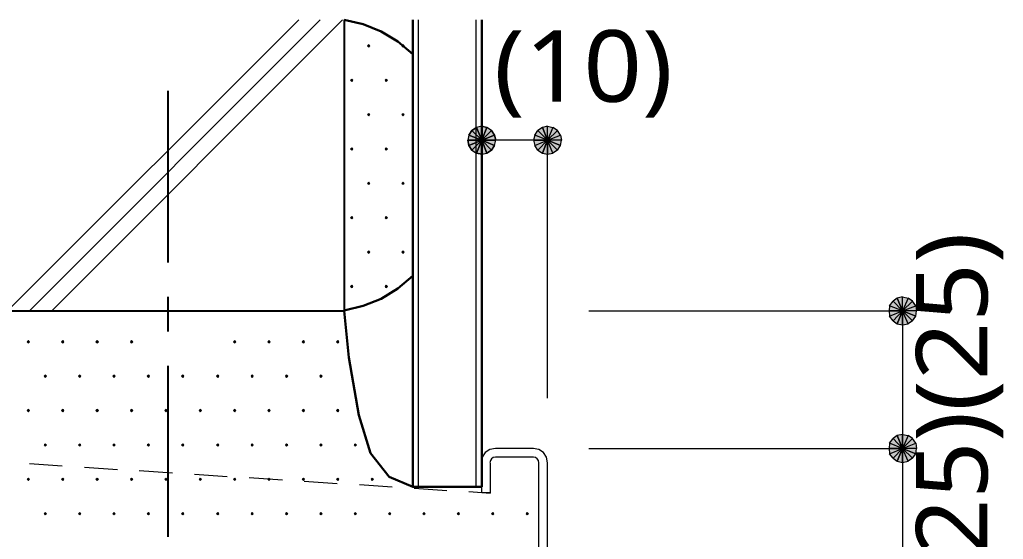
# Model space of a CAD drawing. Header units: millimetres. Extents: x 0 to 420, y 0 to 297.
# Drawn here: x 147.49 to 183.22, y 134.56 to 153.44 of the extents above; entities that cross this region are included whole.
import ezdxf
from ezdxf.enums import TextEntityAlignment as Align

# ---------------------------------------------------------------- set-up
doc = ezdxf.new("R2010")
doc.units = ezdxf.units.MM
doc.styles.add('kst32b', font='NotoSansJP-Variable.ttf')

msp = doc.modelspace()

# ---------------------------------------------------------------- hatches: boundary and pattern name
for points in [[(160.168, 152.527), (160.147, 152.506), (160.126, 152.485), (160.147, 152.463), (160.168, 152.442), (160.189, 152.463), (160.211, 152.485), (160.189, 152.506), (160.168, 152.527)], [(161.417, 152.527), (161.396, 152.506), (161.375, 152.485), (161.396, 152.463), (161.417, 152.442), (161.438, 152.463), (161.459, 152.485), (161.438, 152.506), (161.417, 152.527)], [(159.554, 151.278), (159.533, 151.257), (159.512, 151.236), (159.533, 151.215), (159.554, 151.193), (159.576, 151.215), (159.597, 151.236), (159.576, 151.257), (159.554, 151.278)], [(160.803, 151.278), (160.782, 151.257), (160.761, 151.236), (160.782, 151.215), (160.803, 151.193), (160.824, 151.215), (160.846, 151.236), (160.824, 151.257), (160.803, 151.278)], [(160.168, 150.029), (160.147, 150.008), (160.126, 149.987), (160.147, 149.966), (160.168, 149.945), (160.189, 149.966), (160.211, 149.987), (160.189, 150.008), (160.168, 150.029)], [(161.417, 150.029), (161.396, 150.008), (161.375, 149.987), (161.396, 149.966), (161.417, 149.945), (161.438, 149.966), (161.459, 149.987), (161.438, 150.008), (161.417, 150.029)], [(164.465, 149.521), (164.275, 149.564), (164.275, 149.056), (164.465, 149.521)], [(164.084, 148.59), (164.275, 148.548), (164.275, 149.056), (164.084, 148.59)], [(166.476, 148.59), (166.666, 148.548), (166.666, 149.056), (166.476, 148.59)], [(159.554, 148.78), (159.533, 148.759), (159.512, 148.738), (159.533, 148.717), (159.554, 148.696), (159.576, 148.717), (159.597, 148.738), (159.576, 148.759), (159.554, 148.78)], [(160.803, 148.78), (160.782, 148.759), (160.761, 148.738), (160.782, 148.717), (160.803, 148.696), (160.824, 148.717), (160.846, 148.738), (160.824, 148.759), (160.803, 148.78)], [(160.168, 147.532), (160.147, 147.51), (160.126, 147.489), (160.147, 147.468), (160.168, 147.447), (160.189, 147.468), (160.211, 147.489), (160.189, 147.51), (160.168, 147.532)], [(161.417, 147.532), (161.396, 147.51), (161.375, 147.489), (161.396, 147.468), (161.417, 147.447), (161.438, 147.468), (161.459, 147.489), (161.438, 147.51), (161.417, 147.532)], [(159.554, 146.283), (159.533, 146.262), (159.512, 146.24), (159.533, 146.219), (159.554, 146.198), (159.576, 146.219), (159.597, 146.24), (159.576, 146.262), (159.554, 146.283)], [(160.803, 146.283), (160.782, 146.262), (160.761, 146.24), (160.782, 146.219), (160.803, 146.198), (160.824, 146.219), (160.846, 146.24), (160.824, 146.262), (160.803, 146.283)], [(160.168, 145.034), (160.147, 145.013), (160.126, 144.992), (160.147, 144.971), (160.168, 144.949), (160.189, 144.971), (160.211, 144.992), (160.189, 145.013), (160.168, 145.034)], [(161.417, 145.034), (161.396, 145.013), (161.375, 144.992), (161.396, 144.971), (161.417, 144.949), (161.438, 144.971), (161.459, 144.992), (161.438, 145.013), (161.417, 145.034)], [(159.554, 143.785), (159.533, 143.764), (159.512, 143.743), (159.533, 143.722), (159.554, 143.7), (159.576, 143.722), (159.597, 143.743), (159.576, 143.764), (159.554, 143.785)], [(160.803, 143.785), (160.782, 143.764), (160.761, 143.743), (160.782, 143.722), (160.803, 143.7), (160.824, 143.722), (160.846, 143.743), (160.824, 143.764), (160.803, 143.785)], [(179.366, 142.388), (179.557, 142.346), (179.557, 142.854), (179.366, 142.388)], [(147.807, 141.774), (147.786, 141.753), (147.765, 141.732), (147.786, 141.711), (147.807, 141.69), (147.828, 141.711), (147.849, 141.732), (147.828, 141.753), (147.807, 141.774)], [(149.056, 141.774), (149.035, 141.753), (149.013, 141.732), (149.035, 141.711), (149.056, 141.69), (149.077, 141.711), (149.098, 141.732), (149.077, 141.753), (149.056, 141.774)], [(150.304, 141.774), (150.283, 141.753), (150.262, 141.732), (150.283, 141.711), (150.304, 141.69), (150.326, 141.711), (150.347, 141.732), (150.326, 141.753), (150.304, 141.774)], [(151.553, 141.774), (151.532, 141.753), (151.511, 141.732), (151.532, 141.711), (151.553, 141.69), (151.575, 141.711), (151.596, 141.732), (151.575, 141.753), (151.553, 141.774)], [(155.3, 141.774), (155.279, 141.753), (155.258, 141.732), (155.279, 141.711), (155.3, 141.69), (155.321, 141.711), (155.342, 141.732), (155.321, 141.753), (155.3, 141.774)], [(156.549, 141.774), (156.528, 141.753), (156.506, 141.732), (156.528, 141.711), (156.549, 141.69), (156.57, 141.711), (156.591, 141.732), (156.57, 141.753), (156.549, 141.774)], [(157.797, 141.774), (157.776, 141.753), (157.755, 141.732), (157.776, 141.711), (157.797, 141.69), (157.819, 141.711), (157.84, 141.732), (157.819, 141.753), (157.797, 141.774)], [(159.046, 141.774), (159.025, 141.753), (159.004, 141.732), (159.025, 141.711), (159.046, 141.69), (159.068, 141.711), (159.089, 141.732), (159.068, 141.753), (159.046, 141.774)], [(148.421, 140.525), (148.4, 140.504), (148.378, 140.483), (148.4, 140.462), (148.421, 140.441), (148.442, 140.462), (148.463, 140.483), (148.442, 140.504), (148.421, 140.525)], [(149.67, 140.525), (149.648, 140.504), (149.627, 140.483), (149.648, 140.462), (149.67, 140.441), (149.691, 140.462), (149.712, 140.483), (149.691, 140.504), (149.67, 140.525)], [(150.918, 140.525), (150.897, 140.504), (150.876, 140.483), (150.897, 140.462), (150.918, 140.441), (150.94, 140.462), (150.961, 140.483), (150.94, 140.504), (150.918, 140.525)], [(152.167, 140.525), (152.146, 140.504), (152.125, 140.483), (152.146, 140.462), (152.167, 140.441), (152.188, 140.462), (152.21, 140.483), (152.188, 140.504), (152.167, 140.525)], [(153.416, 140.525), (153.395, 140.504), (153.374, 140.483), (153.395, 140.462), (153.416, 140.441), (153.437, 140.462), (153.458, 140.483), (153.437, 140.504), (153.416, 140.525)], [(154.686, 140.525), (154.665, 140.504), (154.644, 140.483), (154.665, 140.462), (154.686, 140.441), (154.707, 140.462), (154.728, 140.483), (154.707, 140.504), (154.686, 140.525)], [(155.935, 140.525), (155.914, 140.504), (155.893, 140.483), (155.914, 140.462), (155.935, 140.441), (155.956, 140.462), (155.977, 140.483), (155.956, 140.504), (155.935, 140.525)], [(157.184, 140.525), (157.162, 140.504), (157.141, 140.483), (157.162, 140.462), (157.184, 140.441), (157.205, 140.462), (157.226, 140.483), (157.205, 140.504), (157.184, 140.525)], [(158.433, 140.525), (158.411, 140.504), (158.39, 140.483), (158.411, 140.462), (158.433, 140.441), (158.454, 140.462), (158.475, 140.483), (158.454, 140.504), (158.433, 140.525)], [(147.807, 139.277), (147.786, 139.255), (147.765, 139.234), (147.786, 139.213), (147.807, 139.192), (147.828, 139.213), (147.849, 139.234), (147.828, 139.255), (147.807, 139.277)], [(149.056, 139.277), (149.035, 139.255), (149.013, 139.234), (149.035, 139.213), (149.056, 139.192), (149.077, 139.213), (149.098, 139.234), (149.077, 139.255), (149.056, 139.277)], [(150.304, 139.277), (150.283, 139.255), (150.262, 139.234), (150.283, 139.213), (150.304, 139.192), (150.326, 139.213), (150.347, 139.234), (150.326, 139.255), (150.304, 139.277)], [(151.553, 139.277), (151.532, 139.255), (151.511, 139.234), (151.532, 139.213), (151.553, 139.192), (151.575, 139.213), (151.596, 139.234), (151.575, 139.255), (151.553, 139.277)], [(152.802, 139.277), (152.781, 139.255), (152.76, 139.234), (152.781, 139.213), (152.802, 139.192), (152.823, 139.213), (152.845, 139.234), (152.823, 139.255), (152.802, 139.277)], [(154.051, 139.277), (154.03, 139.255), (154.009, 139.234), (154.03, 139.213), (154.051, 139.192), (154.072, 139.213), (154.093, 139.234), (154.072, 139.255), (154.051, 139.277)], [(155.3, 139.277), (155.279, 139.255), (155.258, 139.234), (155.279, 139.213), (155.3, 139.192), (155.321, 139.213), (155.342, 139.234), (155.321, 139.255), (155.3, 139.277)], [(156.549, 139.277), (156.528, 139.255), (156.506, 139.234), (156.528, 139.213), (156.549, 139.192), (156.57, 139.213), (156.591, 139.234), (156.57, 139.255), (156.549, 139.277)], [(157.797, 139.277), (157.776, 139.255), (157.755, 139.234), (157.776, 139.213), (157.797, 139.192), (157.819, 139.213), (157.84, 139.234), (157.819, 139.255), (157.797, 139.277)], [(159.046, 139.277), (159.025, 139.255), (159.004, 139.234), (159.025, 139.213), (159.046, 139.192), (159.068, 139.213), (159.089, 139.234), (159.068, 139.255), (159.046, 139.277)], [(148.421, 138.028), (148.4, 138.007), (148.378, 137.985), (148.4, 137.964), (148.421, 137.943), (148.442, 137.964), (148.463, 137.985), (148.442, 138.007), (148.421, 138.028)], [(149.67, 138.028), (149.648, 138.007), (149.627, 137.985), (149.648, 137.964), (149.67, 137.943), (149.691, 137.964), (149.712, 137.985), (149.691, 138.007), (149.67, 138.028)], [(150.918, 138.028), (150.897, 138.007), (150.876, 137.985), (150.897, 137.964), (150.918, 137.943), (150.94, 137.964), (150.961, 137.985), (150.94, 138.007), (150.918, 138.028)], [(152.167, 138.028), (152.146, 138.007), (152.125, 137.985), (152.146, 137.964), (152.167, 137.943), (152.188, 137.964), (152.21, 137.985), (152.188, 138.007), (152.167, 138.028)], [(153.416, 138.028), (153.395, 138.007), (153.374, 137.985), (153.395, 137.964), (153.416, 137.943), (153.437, 137.964), (153.458, 137.985), (153.437, 138.007), (153.416, 138.028)], [(154.686, 138.028), (154.665, 138.007), (154.644, 137.985), (154.665, 137.964), (154.686, 137.943), (154.707, 137.964), (154.728, 137.985), (154.707, 138.007), (154.686, 138.028)], [(155.935, 138.028), (155.914, 138.007), (155.893, 137.985), (155.914, 137.964), (155.935, 137.943), (155.956, 137.964), (155.977, 137.985), (155.956, 138.007), (155.935, 138.028)], [(157.184, 138.028), (157.162, 138.007), (157.141, 137.985), (157.162, 137.964), (157.184, 137.943), (157.205, 137.964), (157.226, 137.985), (157.205, 138.007), (157.184, 138.028)], [(158.433, 138.028), (158.411, 138.007), (158.39, 137.985), (158.411, 137.964), (158.433, 137.943), (158.454, 137.964), (158.475, 137.985), (158.454, 138.007), (158.433, 138.028)], [(159.681, 138.028), (159.66, 138.007), (159.639, 137.985), (159.66, 137.964), (159.681, 137.943), (159.703, 137.964), (159.724, 137.985), (159.703, 138.007), (159.681, 138.028)], [(179.366, 137.393), (179.557, 137.35), (179.557, 137.858), (179.366, 137.393)], [(147.807, 136.779), (147.786, 136.758), (147.765, 136.737), (147.786, 136.715), (147.807, 136.694), (147.828, 136.715), (147.849, 136.737), (147.828, 136.758), (147.807, 136.779)], [(149.056, 136.779), (149.035, 136.758), (149.013, 136.737), (149.035, 136.715), (149.056, 136.694), (149.077, 136.715), (149.098, 136.737), (149.077, 136.758), (149.056, 136.779)], [(150.304, 136.779), (150.283, 136.758), (150.262, 136.737), (150.283, 136.715), (150.304, 136.694), (150.326, 136.715), (150.347, 136.737), (150.326, 136.758), (150.304, 136.779)], [(151.553, 136.779), (151.532, 136.758), (151.511, 136.737), (151.532, 136.715), (151.553, 136.694), (151.575, 136.715), (151.596, 136.737), (151.575, 136.758), (151.553, 136.779)], [(152.802, 136.779), (152.781, 136.758), (152.76, 136.737), (152.781, 136.715), (152.802, 136.694), (152.823, 136.715), (152.845, 136.737), (152.823, 136.758), (152.802, 136.779)], [(154.051, 136.779), (154.03, 136.758), (154.009, 136.737), (154.03, 136.715), (154.051, 136.694), (154.072, 136.715), (154.093, 136.737), (154.072, 136.758), (154.051, 136.779)], [(155.3, 136.779), (155.279, 136.758), (155.258, 136.737), (155.279, 136.715), (155.3, 136.694), (155.321, 136.715), (155.342, 136.737), (155.321, 136.758), (155.3, 136.779)], [(156.549, 136.779), (156.528, 136.758), (156.506, 136.737), (156.528, 136.715), (156.549, 136.694), (156.57, 136.715), (156.591, 136.737), (156.57, 136.758), (156.549, 136.779)], [(157.797, 136.779), (157.776, 136.758), (157.755, 136.737), (157.776, 136.715), (157.797, 136.694), (157.819, 136.715), (157.84, 136.737), (157.819, 136.758), (157.797, 136.779)], [(159.046, 136.779), (159.025, 136.758), (159.004, 136.737), (159.025, 136.715), (159.046, 136.694), (159.068, 136.715), (159.089, 136.737), (159.068, 136.758), (159.046, 136.779)], [(160.295, 136.779), (160.274, 136.758), (160.253, 136.737), (160.274, 136.715), (160.295, 136.694), (160.316, 136.715), (160.337, 136.737), (160.316, 136.758), (160.295, 136.779)], [(148.421, 135.53), (148.4, 135.509), (148.378, 135.488), (148.4, 135.467), (148.421, 135.446), (148.442, 135.467), (148.463, 135.488), (148.442, 135.509), (148.421, 135.53)], [(149.67, 135.53), (149.648, 135.509), (149.627, 135.488), (149.648, 135.467), (149.67, 135.446), (149.691, 135.467), (149.712, 135.488), (149.691, 135.509), (149.67, 135.53)], [(150.918, 135.53), (150.897, 135.509), (150.876, 135.488), (150.897, 135.467), (150.918, 135.446), (150.94, 135.467), (150.961, 135.488), (150.94, 135.509), (150.918, 135.53)], [(152.167, 135.53), (152.146, 135.509), (152.125, 135.488), (152.146, 135.467), (152.167, 135.446), (152.188, 135.467), (152.21, 135.488), (152.188, 135.509), (152.167, 135.53)], [(153.416, 135.53), (153.395, 135.509), (153.374, 135.488), (153.395, 135.467), (153.416, 135.446), (153.437, 135.467), (153.458, 135.488), (153.437, 135.509), (153.416, 135.53)], [(154.686, 135.53), (154.665, 135.509), (154.644, 135.488), (154.665, 135.467), (154.686, 135.446), (154.707, 135.467), (154.728, 135.488), (154.707, 135.509), (154.686, 135.53)], [(155.935, 135.53), (155.914, 135.509), (155.893, 135.488), (155.914, 135.467), (155.935, 135.446), (155.956, 135.467), (155.977, 135.488), (155.956, 135.509), (155.935, 135.53)], [(157.184, 135.53), (157.162, 135.509), (157.141, 135.488), (157.162, 135.467), (157.184, 135.446), (157.205, 135.467), (157.226, 135.488), (157.205, 135.509), (157.184, 135.53)], [(158.433, 135.53), (158.411, 135.509), (158.39, 135.488), (158.411, 135.467), (158.433, 135.446), (158.454, 135.467), (158.475, 135.488), (158.454, 135.509), (158.433, 135.53)], [(159.681, 135.53), (159.66, 135.509), (159.639, 135.488), (159.66, 135.467), (159.681, 135.446), (159.703, 135.467), (159.724, 135.488), (159.703, 135.509), (159.681, 135.53)], [(160.93, 135.53), (160.909, 135.509), (160.888, 135.488), (160.909, 135.467), (160.93, 135.446), (160.951, 135.467), (160.972, 135.488), (160.951, 135.509), (160.93, 135.53)], [(162.179, 135.53), (162.158, 135.509), (162.137, 135.488), (162.158, 135.467), (162.179, 135.446), (162.2, 135.467), (162.221, 135.488), (162.2, 135.509), (162.179, 135.53)], [(163.428, 135.53), (163.407, 135.509), (163.386, 135.488), (163.407, 135.467), (163.428, 135.446), (163.449, 135.467), (163.47, 135.488), (163.449, 135.509), (163.428, 135.53)], [(164.677, 135.53), (164.655, 135.509), (164.634, 135.488), (164.655, 135.467), (164.677, 135.446), (164.698, 135.467), (164.719, 135.488), (164.698, 135.509), (164.677, 135.53)], [(165.926, 135.53), (165.904, 135.509), (165.883, 135.488), (165.904, 135.467), (165.926, 135.446), (165.947, 135.467), (165.968, 135.488), (165.947, 135.509), (165.926, 135.53)]]:
    msp.add_hatch(color=7).paths.add_polyline_path(points)
h = msp.add_hatch(color=7)
h.paths.add_polyline_path([(164.084, 149.521), (163.915, 149.415), (164.275, 149.056), (164.084, 149.521)])
h.paths.add_polyline_path([(163.915, 149.415), (164.275, 149.056), (163.809, 149.246), (163.915, 149.415)])
h.paths.add_polyline_path([(164.275, 149.056), (163.809, 149.246), (163.767, 149.056), (164.275, 149.056)])
h = msp.add_hatch(color=7)
h.paths.add_polyline_path([(164.275, 149.564), (164.084, 149.521), (164.275, 149.056), (164.275, 149.564)])
h.paths.add_polyline_path([(164.084, 149.521), (164.275, 149.056), (163.915, 149.415), (164.084, 149.521)])
h.paths.add_polyline_path([(164.275, 149.056), (163.915, 149.415), (163.809, 149.246), (164.275, 149.056)])
h = msp.add_hatch(color=7)
h.paths.add_polyline_path([(164.634, 149.415), (164.465, 149.521), (164.275, 149.056), (164.634, 149.415)])
h.paths.add_polyline_path([(164.465, 149.521), (164.275, 149.056), (164.275, 149.564), (164.465, 149.521)])
h.paths.add_polyline_path([(164.275, 149.056), (164.275, 149.564), (164.084, 149.521), (164.275, 149.056)])
h = msp.add_hatch(color=7)
h.paths.add_polyline_path([(164.783, 149.056), (164.74, 149.246), (164.275, 149.056), (164.783, 149.056)])
h.paths.add_polyline_path([(164.74, 149.246), (164.275, 149.056), (164.634, 149.415), (164.74, 149.246)])
h.paths.add_polyline_path([(164.275, 149.056), (164.634, 149.415), (164.465, 149.521), (164.275, 149.056)])
h = msp.add_hatch(color=7)
h.paths.add_polyline_path([(164.74, 148.865), (164.783, 149.056), (164.275, 149.056), (164.74, 148.865)])
h.paths.add_polyline_path([(164.783, 149.056), (164.275, 149.056), (164.74, 149.246), (164.783, 149.056)])
h.paths.add_polyline_path([(164.275, 149.056), (164.74, 149.246), (164.634, 149.415), (164.275, 149.056)])
h = msp.add_hatch(color=7)
h.paths.add_polyline_path([(166.476, 149.521), (166.307, 149.415), (166.666, 149.056), (166.476, 149.521)])
h.paths.add_polyline_path([(166.307, 149.415), (166.666, 149.056), (166.201, 149.246), (166.307, 149.415)])
h.paths.add_polyline_path([(166.666, 149.056), (166.201, 149.246), (166.158, 149.056), (166.666, 149.056)])
h = msp.add_hatch(color=7)
h.paths.add_polyline_path([(167.026, 149.415), (166.857, 149.521), (166.666, 149.056), (167.026, 149.415)])
h.paths.add_polyline_path([(166.857, 149.521), (166.666, 149.056), (166.666, 149.564), (166.857, 149.521)])
h.paths.add_polyline_path([(166.666, 149.056), (166.666, 149.564), (166.476, 149.521), (166.666, 149.056)])
h = msp.add_hatch(color=7)
h.paths.add_polyline_path([(167.132, 148.865), (167.174, 149.056), (166.666, 149.056), (167.132, 148.865)])
h.paths.add_polyline_path([(167.174, 149.056), (166.666, 149.056), (167.132, 149.246), (167.174, 149.056)])
h.paths.add_polyline_path([(166.666, 149.056), (167.132, 149.246), (167.026, 149.415), (166.666, 149.056)])
h = msp.add_hatch(color=7)
h.paths.add_polyline_path([(163.809, 149.246), (163.767, 149.056), (164.275, 149.056), (163.809, 149.246)])
h.paths.add_polyline_path([(163.767, 149.056), (164.275, 149.056), (163.809, 148.865), (163.767, 149.056)])
h.paths.add_polyline_path([(164.275, 149.056), (163.809, 148.865), (163.915, 148.696), (164.275, 149.056)])
h = msp.add_hatch(color=7)
h.paths.add_polyline_path([(163.767, 149.056), (163.809, 148.865), (164.275, 149.056), (163.767, 149.056)])
h.paths.add_polyline_path([(163.809, 148.865), (164.275, 149.056), (163.915, 148.696), (163.809, 148.865)])
h.paths.add_polyline_path([(164.275, 149.056), (163.915, 148.696), (164.084, 148.59), (164.275, 149.056)])
h = msp.add_hatch(color=7)
h.paths.add_polyline_path([(163.915, 148.696), (164.084, 148.59), (164.275, 149.056), (163.915, 148.696)])
h.paths.add_polyline_path([(164.084, 148.59), (164.275, 149.056), (164.275, 148.548), (164.084, 148.59)])
h.paths.add_polyline_path([(164.275, 149.056), (164.275, 148.548), (164.465, 148.59), (164.275, 149.056)])
h = msp.add_hatch(color=7)
h.paths.add_polyline_path([(164.465, 148.59), (164.634, 148.696), (164.275, 149.056), (164.465, 148.59)])
h.paths.add_polyline_path([(164.634, 148.696), (164.275, 149.056), (164.74, 148.865), (164.634, 148.696)])
h.paths.add_polyline_path([(164.275, 149.056), (164.74, 148.865), (164.783, 149.056), (164.275, 149.056)])
h = msp.add_hatch(color=7)
h.paths.add_polyline_path([(164.275, 148.548), (164.465, 148.59), (164.275, 149.056), (164.275, 148.548)])
h.paths.add_polyline_path([(164.465, 148.59), (164.275, 149.056), (164.634, 148.696), (164.465, 148.59)])
h.paths.add_polyline_path([(164.275, 149.056), (164.634, 148.696), (164.74, 148.865), (164.275, 149.056)])
h = msp.add_hatch(color=7)
h.paths.add_polyline_path([(166.158, 149.056), (166.201, 148.865), (166.666, 149.056), (166.158, 149.056)])
h.paths.add_polyline_path([(166.201, 148.865), (166.666, 149.056), (166.307, 148.696), (166.201, 148.865)])
h.paths.add_polyline_path([(166.666, 149.056), (166.307, 148.696), (166.476, 148.59), (166.666, 149.056)])
h = msp.add_hatch(color=7)
h.paths.add_polyline_path([(166.666, 148.548), (166.857, 148.59), (166.666, 149.056), (166.666, 148.548)])
h.paths.add_polyline_path([(166.857, 148.59), (166.666, 149.056), (167.026, 148.696), (166.857, 148.59)])
h.paths.add_polyline_path([(166.666, 149.056), (167.026, 148.696), (167.132, 148.865), (166.666, 149.056)])
h = msp.add_hatch(color=7)
h.paths.add_polyline_path([(179.366, 143.319), (179.218, 143.214), (179.557, 142.854), (179.366, 143.319)])
h.paths.add_polyline_path([(179.218, 143.214), (179.557, 142.854), (179.091, 143.044), (179.218, 143.214)])
h.paths.add_polyline_path([(179.557, 142.854), (179.091, 143.044), (179.07, 142.854), (179.557, 142.854)])
h = msp.add_hatch(color=7)
h.paths.add_polyline_path([(179.917, 143.214), (179.769, 143.319), (179.557, 142.854), (179.917, 143.214)])
h.paths.add_polyline_path([(179.769, 143.319), (179.557, 142.854), (179.557, 143.362), (179.769, 143.319)])
h.paths.add_polyline_path([(179.557, 142.854), (179.557, 143.362), (179.366, 143.319), (179.557, 142.854)])
h = msp.add_hatch(color=7)
h.paths.add_polyline_path([(180.044, 142.663), (180.065, 142.854), (179.557, 142.854), (180.044, 142.663)])
h.paths.add_polyline_path([(180.065, 142.854), (179.557, 142.854), (180.044, 143.044), (180.065, 142.854)])
h.paths.add_polyline_path([(179.557, 142.854), (180.044, 143.044), (179.917, 143.214), (179.557, 142.854)])
h = msp.add_hatch(color=7)
h.paths.add_polyline_path([(179.07, 142.854), (179.091, 142.663), (179.557, 142.854), (179.07, 142.854)])
h.paths.add_polyline_path([(179.091, 142.663), (179.557, 142.854), (179.218, 142.494), (179.091, 142.663)])
h.paths.add_polyline_path([(179.557, 142.854), (179.218, 142.494), (179.366, 142.388), (179.557, 142.854)])
h = msp.add_hatch(color=7)
h.paths.add_polyline_path([(179.557, 142.346), (179.769, 142.388), (179.557, 142.854), (179.557, 142.346)])
h.paths.add_polyline_path([(179.769, 142.388), (179.557, 142.854), (179.917, 142.494), (179.769, 142.388)])
h.paths.add_polyline_path([(179.557, 142.854), (179.917, 142.494), (180.044, 142.663), (179.557, 142.854)])
h = msp.add_hatch(color=7)
h.paths.add_polyline_path([(179.366, 138.324), (179.218, 138.218), (179.557, 137.858), (179.366, 138.324)])
h.paths.add_polyline_path([(179.218, 138.218), (179.557, 137.858), (179.091, 138.049), (179.218, 138.218)])
h.paths.add_polyline_path([(179.557, 137.858), (179.091, 138.049), (179.07, 137.858), (179.557, 137.858)])
h = msp.add_hatch(color=7)
h.paths.add_polyline_path([(179.917, 138.218), (179.769, 138.324), (179.557, 137.858), (179.917, 138.218)])
h.paths.add_polyline_path([(179.769, 138.324), (179.557, 137.858), (179.557, 138.367), (179.769, 138.324)])
h.paths.add_polyline_path([(179.557, 137.858), (179.557, 138.367), (179.366, 138.324), (179.557, 137.858)])
h = msp.add_hatch(color=7)
h.paths.add_polyline_path([(180.044, 137.668), (180.065, 137.858), (179.557, 137.858), (180.044, 137.668)])
h.paths.add_polyline_path([(180.065, 137.858), (179.557, 137.858), (180.044, 138.049), (180.065, 137.858)])
h.paths.add_polyline_path([(179.557, 137.858), (180.044, 138.049), (179.917, 138.218), (179.557, 137.858)])
h = msp.add_hatch(color=7)
h.paths.add_polyline_path([(179.07, 137.858), (179.091, 137.668), (179.557, 137.858), (179.07, 137.858)])
h.paths.add_polyline_path([(179.091, 137.668), (179.557, 137.858), (179.218, 137.499), (179.091, 137.668)])
h.paths.add_polyline_path([(179.557, 137.858), (179.218, 137.499), (179.366, 137.393), (179.557, 137.858)])
h = msp.add_hatch(color=7)
h.paths.add_polyline_path([(179.557, 137.35), (179.769, 137.393), (179.557, 137.858), (179.557, 137.35)])
h.paths.add_polyline_path([(179.769, 137.393), (179.557, 137.858), (179.917, 137.499), (179.769, 137.393)])
h.paths.add_polyline_path([(179.557, 137.858), (179.917, 137.499), (180.044, 137.668), (179.557, 137.858)])

# ---------------------------------------------------------------- linework, layer by layer
at = {"lineweight": 13}
for points in [[(147.045, 142.854), (157.628, 153.437)], [(147.849, 142.854), (158.411, 153.437)], [(148.654, 142.854), (159.216, 153.437)], [(161.967, 153.437), (161.967, 136.461)], [(164.063, 153.437), (164.063, 136.461)], [(166.666, 149.056), (164.275, 149.056)], [(166.666, 139.679), (166.666, 149.098)], [(168.169, 142.854), (179.557, 142.854)], [(179.557, 142.854), (179.557, 137.858), (179.557, 132.863), (179.557, 132.249)], [(164.772, 137.858), (164.57, 137.818), (164.405, 137.707), (164.294, 137.542), (164.253, 137.34)], [(166.158, 137.858), (164.783, 137.858)], [(166.666, 137.34), (166.626, 137.542), (166.514, 137.707), (166.35, 137.818), (166.148, 137.858)], [(168.169, 137.858), (179.557, 137.858)], [(147.849, 137.308), (149.035, 137.223)], [(164.275, 136.25), (164.275, 137.329)], [(164.772, 137.541), (164.694, 137.525), (164.63, 137.482), (164.587, 137.418), (164.571, 137.34)], [(164.592, 136.25), (164.592, 137.329)], [(166.158, 137.541), (164.783, 137.541)], [(166.349, 137.34), (166.333, 137.418), (166.29, 137.482), (166.226, 137.525), (166.148, 137.541)], [(166.349, 133.371), (166.349, 137.329)], [(166.666, 133.371), (166.666, 137.329)], [(149.839, 137.181), (151.045, 137.096)], [(151.829, 137.054), (153.035, 136.969)], [(153.839, 136.927), (155.025, 136.842)], [(155.829, 136.8), (157.036, 136.715)], [(157.819, 136.673), (159.025, 136.588)], [(159.829, 136.546), (161.015, 136.461)], [(161.819, 136.419), (163.004, 136.334)], [(163.809, 136.292), (164.592, 136.229)], [(164.592, 136.25), (164.275, 136.25)]]:
    msp.add_lwpolyline(points, dxfattribs=at)
at = {"lineweight": 30}
for points in [[(161.772, 152.181), (161.231, 152.645), (160.625, 153.013), (159.968, 153.279), (159.273, 153.436)], [(161.777, 153.437), (161.777, 136.461)], [(164.275, 153.437), (164.275, 136.461)], [(159.273, 142.876), (159.968, 143.034), (160.625, 143.299), (161.231, 143.667), (161.772, 144.131)], [(159.279, 142.854), (159.449, 141.16)], [(159.449, 141.16), (159.808, 139.065)], [(159.808, 139.065), (160.232, 137.689), (160.909, 136.821), (161.777, 136.461)], [(164.275, 136.461), (161.777, 136.461)]]:
    msp.add_lwpolyline(points, dxfattribs=at)
at = {"lineweight": 25}
for points in [[(159.279, 153.437), (159.279, 142.854)], [(152.866, 150.855), (152.866, 144.611)], [(152.866, 143.362), (152.866, 142.113)], [(135.276, 142.854), (159.279, 142.854)], [(152.866, 140.864), (152.866, 134.641)]]:
    msp.add_lwpolyline(points, dxfattribs=at)
at = {"lineweight": 0}
for points in [[(160.168, 152.527), (160.147, 152.506), (160.126, 152.485), (160.147, 152.463), (160.168, 152.442), (160.189, 152.463), (160.211, 152.485), (160.189, 152.506)], [(161.417, 152.527), (161.396, 152.506), (161.375, 152.485), (161.396, 152.463), (161.417, 152.442), (161.438, 152.463), (161.459, 152.485), (161.438, 152.506)], [(159.554, 151.278), (159.533, 151.257), (159.512, 151.236), (159.533, 151.215), (159.554, 151.193), (159.576, 151.215), (159.597, 151.236), (159.576, 151.257)], [(160.803, 151.278), (160.782, 151.257), (160.761, 151.236), (160.782, 151.215), (160.803, 151.193), (160.824, 151.215), (160.846, 151.236), (160.824, 151.257)], [(160.168, 150.029), (160.147, 150.008), (160.126, 149.987), (160.147, 149.966), (160.168, 149.945), (160.189, 149.966), (160.211, 149.987), (160.189, 150.008)], [(161.417, 150.029), (161.396, 150.008), (161.375, 149.987), (161.396, 149.966), (161.417, 149.945), (161.438, 149.966), (161.459, 149.987), (161.438, 150.008)], [(164.275, 149.056), (163.915, 149.415), (163.809, 149.246)], [(163.915, 149.415), (164.275, 149.056), (163.809, 149.246)], [(164.084, 149.521), (164.275, 149.056), (163.915, 149.415)], [(164.084, 149.521), (163.915, 149.415), (164.275, 149.056)], [(164.275, 149.564), (164.084, 149.521), (164.275, 149.056)], [(164.275, 149.056), (164.275, 149.564), (164.084, 149.521)], [(164.465, 149.521), (164.275, 149.564), (164.275, 149.056)], [(164.465, 149.521), (164.275, 149.056), (164.275, 149.564)], [(164.275, 149.056), (164.634, 149.415), (164.465, 149.521)], [(164.634, 149.415), (164.465, 149.521), (164.275, 149.056)], [(164.74, 149.246), (164.275, 149.056), (164.634, 149.415)], [(164.275, 149.056), (164.74, 149.246), (164.634, 149.415)], [(166.307, 149.415), (166.666, 149.056), (166.201, 149.246)], [(166.476, 149.521), (166.307, 149.415), (166.666, 149.056)], [(166.666, 149.056), (166.666, 149.564), (166.476, 149.521)], [(166.857, 149.521), (166.666, 149.056), (166.666, 149.564)], [(167.026, 149.415), (166.857, 149.521), (166.666, 149.056)], [(166.666, 149.056), (167.132, 149.246), (167.026, 149.415)], [(163.809, 149.246), (163.767, 149.056), (164.275, 149.056)], [(164.275, 149.056), (163.809, 149.246), (163.767, 149.056)], [(163.767, 149.056), (164.275, 149.056), (163.809, 148.865)], [(163.767, 149.056), (163.809, 148.865), (164.275, 149.056)], [(164.275, 149.056), (163.809, 148.865), (163.915, 148.696)], [(163.809, 148.865), (164.275, 149.056), (163.915, 148.696)], [(163.915, 148.696), (164.084, 148.59), (164.275, 149.056)], [(164.275, 149.056), (163.915, 148.696), (164.084, 148.59)], [(164.084, 148.59), (164.275, 149.056), (164.275, 148.548)], [(164.084, 148.59), (164.275, 148.548), (164.275, 149.056)], [(164.783, 149.056), (164.74, 149.246), (164.275, 149.056)], [(164.783, 149.056), (164.275, 149.056), (164.74, 149.246)], [(164.275, 149.056), (164.275, 148.548), (164.465, 148.59)], [(164.465, 148.59), (164.634, 148.696), (164.275, 149.056)], [(164.634, 148.696), (164.275, 149.056), (164.74, 148.865)], [(164.275, 149.056), (164.74, 148.865), (164.783, 149.056)], [(164.275, 148.548), (164.465, 148.59), (164.275, 149.056)], [(164.465, 148.59), (164.275, 149.056), (164.634, 148.696)], [(164.275, 149.056), (164.634, 148.696), (164.74, 148.865)], [(164.74, 148.865), (164.783, 149.056), (164.275, 149.056)], [(166.666, 149.056), (166.201, 149.246), (166.158, 149.056)], [(166.158, 149.056), (166.201, 148.865), (166.666, 149.056)], [(166.201, 148.865), (166.666, 149.056), (166.307, 148.696)], [(166.666, 149.056), (166.307, 148.696), (166.476, 148.59)], [(166.476, 148.59), (166.666, 148.548), (166.666, 149.056)], [(167.174, 149.056), (166.666, 149.056), (167.132, 149.246)], [(166.666, 148.548), (166.857, 148.59), (166.666, 149.056)], [(166.857, 148.59), (166.666, 149.056), (167.026, 148.696)], [(166.666, 149.056), (167.026, 148.696), (167.132, 148.865)], [(167.132, 148.865), (167.174, 149.056), (166.666, 149.056)], [(159.554, 148.78), (159.533, 148.759), (159.512, 148.738), (159.533, 148.717), (159.554, 148.696), (159.576, 148.717), (159.597, 148.738), (159.576, 148.759)], [(160.803, 148.78), (160.782, 148.759), (160.761, 148.738), (160.782, 148.717), (160.803, 148.696), (160.824, 148.717), (160.846, 148.738), (160.824, 148.759)], [(160.168, 147.532), (160.147, 147.51), (160.126, 147.489), (160.147, 147.468), (160.168, 147.447), (160.189, 147.468), (160.211, 147.489), (160.189, 147.51)], [(161.417, 147.532), (161.396, 147.51), (161.375, 147.489), (161.396, 147.468), (161.417, 147.447), (161.438, 147.468), (161.459, 147.489), (161.438, 147.51)], [(159.554, 146.283), (159.533, 146.262), (159.512, 146.24), (159.533, 146.219), (159.554, 146.198), (159.576, 146.219), (159.597, 146.24), (159.576, 146.262)], [(160.803, 146.283), (160.782, 146.262), (160.761, 146.24), (160.782, 146.219), (160.803, 146.198), (160.824, 146.219), (160.846, 146.24), (160.824, 146.262)], [(160.168, 145.034), (160.147, 145.013), (160.126, 144.992), (160.147, 144.971), (160.168, 144.949), (160.189, 144.971), (160.211, 144.992), (160.189, 145.013)], [(161.417, 145.034), (161.396, 145.013), (161.375, 144.992), (161.396, 144.971), (161.417, 144.949), (161.438, 144.971), (161.459, 144.992), (161.438, 145.013)], [(159.554, 143.785), (159.533, 143.764), (159.512, 143.743), (159.533, 143.722), (159.554, 143.7), (159.576, 143.722), (159.597, 143.743), (159.576, 143.764)], [(160.803, 143.785), (160.782, 143.764), (160.761, 143.743), (160.782, 143.722), (160.803, 143.7), (160.824, 143.722), (160.846, 143.743), (160.824, 143.764)], [(179.366, 143.319), (179.218, 143.214), (179.557, 142.854)], [(179.557, 142.854), (179.557, 143.362), (179.366, 143.319)], [(179.769, 143.319), (179.557, 142.854), (179.557, 143.362)], [(179.917, 143.214), (179.769, 143.319), (179.557, 142.854)], [(179.557, 142.854), (179.091, 143.044), (179.07, 142.854)], [(179.218, 143.214), (179.557, 142.854), (179.091, 143.044)], [(179.557, 142.854), (180.044, 143.044), (179.917, 143.214)], [(180.065, 142.854), (179.557, 142.854), (180.044, 143.044)], [(179.07, 142.854), (179.091, 142.663), (179.557, 142.854)], [(179.091, 142.663), (179.557, 142.854), (179.218, 142.494)], [(179.557, 142.854), (179.218, 142.494), (179.366, 142.388)], [(179.366, 142.388), (179.557, 142.346), (179.557, 142.854)], [(179.557, 142.346), (179.769, 142.388), (179.557, 142.854)], [(179.769, 142.388), (179.557, 142.854), (179.917, 142.494)], [(179.557, 142.854), (179.917, 142.494), (180.044, 142.663)], [(180.044, 142.663), (180.065, 142.854), (179.557, 142.854)], [(147.807, 141.774), (147.786, 141.753), (147.765, 141.732), (147.786, 141.711), (147.807, 141.69), (147.828, 141.711), (147.849, 141.732), (147.828, 141.753)], [(149.056, 141.774), (149.035, 141.753), (149.013, 141.732), (149.035, 141.711), (149.056, 141.69), (149.077, 141.711), (149.098, 141.732), (149.077, 141.753)], [(150.304, 141.774), (150.283, 141.753), (150.262, 141.732), (150.283, 141.711), (150.304, 141.69), (150.326, 141.711), (150.347, 141.732), (150.326, 141.753)], [(151.553, 141.774), (151.532, 141.753), (151.511, 141.732), (151.532, 141.711), (151.553, 141.69), (151.575, 141.711), (151.596, 141.732), (151.575, 141.753)], [(155.3, 141.774), (155.279, 141.753), (155.258, 141.732), (155.279, 141.711), (155.3, 141.69), (155.321, 141.711), (155.342, 141.732), (155.321, 141.753)], [(156.549, 141.774), (156.528, 141.753), (156.506, 141.732), (156.528, 141.711), (156.549, 141.69), (156.57, 141.711), (156.591, 141.732), (156.57, 141.753)], [(157.797, 141.774), (157.776, 141.753), (157.755, 141.732), (157.776, 141.711), (157.797, 141.69), (157.819, 141.711), (157.84, 141.732), (157.819, 141.753)], [(159.046, 141.774), (159.025, 141.753), (159.004, 141.732), (159.025, 141.711), (159.046, 141.69), (159.068, 141.711), (159.089, 141.732), (159.068, 141.753)], [(148.421, 140.525), (148.4, 140.504), (148.378, 140.483), (148.4, 140.462), (148.421, 140.441), (148.442, 140.462), (148.463, 140.483), (148.442, 140.504)], [(149.67, 140.525), (149.648, 140.504), (149.627, 140.483), (149.648, 140.462), (149.67, 140.441), (149.691, 140.462), (149.712, 140.483), (149.691, 140.504)], [(150.918, 140.525), (150.897, 140.504), (150.876, 140.483), (150.897, 140.462), (150.918, 140.441), (150.94, 140.462), (150.961, 140.483), (150.94, 140.504)], [(152.167, 140.525), (152.146, 140.504), (152.125, 140.483), (152.146, 140.462), (152.167, 140.441), (152.188, 140.462), (152.21, 140.483), (152.188, 140.504)], [(153.416, 140.525), (153.395, 140.504), (153.374, 140.483), (153.395, 140.462), (153.416, 140.441), (153.437, 140.462), (153.458, 140.483), (153.437, 140.504)], [(154.686, 140.525), (154.665, 140.504), (154.644, 140.483), (154.665, 140.462), (154.686, 140.441), (154.707, 140.462), (154.728, 140.483), (154.707, 140.504)], [(155.935, 140.525), (155.914, 140.504), (155.893, 140.483), (155.914, 140.462), (155.935, 140.441), (155.956, 140.462), (155.977, 140.483), (155.956, 140.504)], [(157.184, 140.525), (157.162, 140.504), (157.141, 140.483), (157.162, 140.462), (157.184, 140.441), (157.205, 140.462), (157.226, 140.483), (157.205, 140.504)], [(158.433, 140.525), (158.411, 140.504), (158.39, 140.483), (158.411, 140.462), (158.433, 140.441), (158.454, 140.462), (158.475, 140.483), (158.454, 140.504)], [(147.807, 139.277), (147.786, 139.255), (147.765, 139.234), (147.786, 139.213), (147.807, 139.192), (147.828, 139.213), (147.849, 139.234), (147.828, 139.255)], [(149.056, 139.277), (149.035, 139.255), (149.013, 139.234), (149.035, 139.213), (149.056, 139.192), (149.077, 139.213), (149.098, 139.234), (149.077, 139.255)], [(150.304, 139.277), (150.283, 139.255), (150.262, 139.234), (150.283, 139.213), (150.304, 139.192), (150.326, 139.213), (150.347, 139.234), (150.326, 139.255)], [(151.553, 139.277), (151.532, 139.255), (151.511, 139.234), (151.532, 139.213), (151.553, 139.192), (151.575, 139.213), (151.596, 139.234), (151.575, 139.255)], [(152.802, 139.277), (152.781, 139.255), (152.76, 139.234), (152.781, 139.213), (152.802, 139.192), (152.823, 139.213), (152.845, 139.234), (152.823, 139.255)], [(154.051, 139.277), (154.03, 139.255), (154.009, 139.234), (154.03, 139.213), (154.051, 139.192), (154.072, 139.213), (154.093, 139.234), (154.072, 139.255)], [(155.3, 139.277), (155.279, 139.255), (155.258, 139.234), (155.279, 139.213), (155.3, 139.192), (155.321, 139.213), (155.342, 139.234), (155.321, 139.255)], [(156.549, 139.277), (156.528, 139.255), (156.506, 139.234), (156.528, 139.213), (156.549, 139.192), (156.57, 139.213), (156.591, 139.234), (156.57, 139.255)], [(157.797, 139.277), (157.776, 139.255), (157.755, 139.234), (157.776, 139.213), (157.797, 139.192), (157.819, 139.213), (157.84, 139.234), (157.819, 139.255)], [(159.046, 139.277), (159.025, 139.255), (159.004, 139.234), (159.025, 139.213), (159.046, 139.192), (159.068, 139.213), (159.089, 139.234), (159.068, 139.255)], [(179.366, 138.324), (179.218, 138.218), (179.557, 137.858)], [(179.557, 137.858), (179.557, 138.367), (179.366, 138.324)], [(179.769, 138.324), (179.557, 137.858), (179.557, 138.367)], [(179.917, 138.218), (179.769, 138.324), (179.557, 137.858)], [(148.421, 138.028), (148.4, 138.007), (148.378, 137.985), (148.4, 137.964), (148.421, 137.943), (148.442, 137.964), (148.463, 137.985), (148.442, 138.007)], [(149.67, 138.028), (149.648, 138.007), (149.627, 137.985), (149.648, 137.964), (149.67, 137.943), (149.691, 137.964), (149.712, 137.985), (149.691, 138.007)], [(150.918, 138.028), (150.897, 138.007), (150.876, 137.985), (150.897, 137.964), (150.918, 137.943), (150.94, 137.964), (150.961, 137.985), (150.94, 138.007)], [(152.167, 138.028), (152.146, 138.007), (152.125, 137.985), (152.146, 137.964), (152.167, 137.943), (152.188, 137.964), (152.21, 137.985), (152.188, 138.007)], [(153.416, 138.028), (153.395, 138.007), (153.374, 137.985), (153.395, 137.964), (153.416, 137.943), (153.437, 137.964), (153.458, 137.985), (153.437, 138.007)], [(154.686, 138.028), (154.665, 138.007), (154.644, 137.985), (154.665, 137.964), (154.686, 137.943), (154.707, 137.964), (154.728, 137.985), (154.707, 138.007)], [(155.935, 138.028), (155.914, 138.007), (155.893, 137.985), (155.914, 137.964), (155.935, 137.943), (155.956, 137.964), (155.977, 137.985), (155.956, 138.007)], [(157.184, 138.028), (157.162, 138.007), (157.141, 137.985), (157.162, 137.964), (157.184, 137.943), (157.205, 137.964), (157.226, 137.985), (157.205, 138.007)], [(158.433, 138.028), (158.411, 138.007), (158.39, 137.985), (158.411, 137.964), (158.433, 137.943), (158.454, 137.964), (158.475, 137.985), (158.454, 138.007)], [(159.681, 138.028), (159.66, 138.007), (159.639, 137.985), (159.66, 137.964), (159.681, 137.943), (159.703, 137.964), (159.724, 137.985), (159.703, 138.007)], [(179.557, 137.858), (179.091, 138.049), (179.07, 137.858)], [(179.218, 138.218), (179.557, 137.858), (179.091, 138.049)], [(179.557, 137.858), (180.044, 138.049), (179.917, 138.218)], [(180.065, 137.858), (179.557, 137.858), (180.044, 138.049)], [(179.07, 137.858), (179.091, 137.668), (179.557, 137.858)], [(179.091, 137.668), (179.557, 137.858), (179.218, 137.499)], [(179.557, 137.858), (179.218, 137.499), (179.366, 137.393)], [(179.366, 137.393), (179.557, 137.35), (179.557, 137.858)], [(179.557, 137.35), (179.769, 137.393), (179.557, 137.858)], [(179.769, 137.393), (179.557, 137.858), (179.917, 137.499)], [(179.557, 137.858), (179.917, 137.499), (180.044, 137.668)], [(180.044, 137.668), (180.065, 137.858), (179.557, 137.858)], [(147.807, 136.779), (147.786, 136.758), (147.765, 136.737), (147.786, 136.715), (147.807, 136.694), (147.828, 136.715), (147.849, 136.737), (147.828, 136.758)], [(149.056, 136.779), (149.035, 136.758), (149.013, 136.737), (149.035, 136.715), (149.056, 136.694), (149.077, 136.715), (149.098, 136.737), (149.077, 136.758)], [(150.304, 136.779), (150.283, 136.758), (150.262, 136.737), (150.283, 136.715), (150.304, 136.694), (150.326, 136.715), (150.347, 136.737), (150.326, 136.758)], [(151.553, 136.779), (151.532, 136.758), (151.511, 136.737), (151.532, 136.715), (151.553, 136.694), (151.575, 136.715), (151.596, 136.737), (151.575, 136.758)], [(152.802, 136.779), (152.781, 136.758), (152.76, 136.737), (152.781, 136.715), (152.802, 136.694), (152.823, 136.715), (152.845, 136.737), (152.823, 136.758)], [(154.051, 136.779), (154.03, 136.758), (154.009, 136.737), (154.03, 136.715), (154.051, 136.694), (154.072, 136.715), (154.093, 136.737), (154.072, 136.758)], [(155.3, 136.779), (155.279, 136.758), (155.258, 136.737), (155.279, 136.715), (155.3, 136.694), (155.321, 136.715), (155.342, 136.737), (155.321, 136.758)], [(156.549, 136.779), (156.528, 136.758), (156.506, 136.737), (156.528, 136.715), (156.549, 136.694), (156.57, 136.715), (156.591, 136.737), (156.57, 136.758)], [(157.797, 136.779), (157.776, 136.758), (157.755, 136.737), (157.776, 136.715), (157.797, 136.694), (157.819, 136.715), (157.84, 136.737), (157.819, 136.758)], [(159.046, 136.779), (159.025, 136.758), (159.004, 136.737), (159.025, 136.715), (159.046, 136.694), (159.068, 136.715), (159.089, 136.737), (159.068, 136.758)], [(160.295, 136.779), (160.274, 136.758), (160.253, 136.737), (160.274, 136.715), (160.295, 136.694), (160.316, 136.715), (160.337, 136.737), (160.316, 136.758)], [(148.421, 135.53), (148.4, 135.509), (148.378, 135.488), (148.4, 135.467), (148.421, 135.446), (148.442, 135.467), (148.463, 135.488), (148.442, 135.509)], [(149.67, 135.53), (149.648, 135.509), (149.627, 135.488), (149.648, 135.467), (149.67, 135.446), (149.691, 135.467), (149.712, 135.488), (149.691, 135.509)], [(150.918, 135.53), (150.897, 135.509), (150.876, 135.488), (150.897, 135.467), (150.918, 135.446), (150.94, 135.467), (150.961, 135.488), (150.94, 135.509)], [(152.167, 135.53), (152.146, 135.509), (152.125, 135.488), (152.146, 135.467), (152.167, 135.446), (152.188, 135.467), (152.21, 135.488), (152.188, 135.509)], [(153.416, 135.53), (153.395, 135.509), (153.374, 135.488), (153.395, 135.467), (153.416, 135.446), (153.437, 135.467), (153.458, 135.488), (153.437, 135.509)], [(154.686, 135.53), (154.665, 135.509), (154.644, 135.488), (154.665, 135.467), (154.686, 135.446), (154.707, 135.467), (154.728, 135.488), (154.707, 135.509)], [(155.935, 135.53), (155.914, 135.509), (155.893, 135.488), (155.914, 135.467), (155.935, 135.446), (155.956, 135.467), (155.977, 135.488), (155.956, 135.509)], [(157.184, 135.53), (157.162, 135.509), (157.141, 135.488), (157.162, 135.467), (157.184, 135.446), (157.205, 135.467), (157.226, 135.488), (157.205, 135.509)], [(158.433, 135.53), (158.411, 135.509), (158.39, 135.488), (158.411, 135.467), (158.433, 135.446), (158.454, 135.467), (158.475, 135.488), (158.454, 135.509)], [(159.681, 135.53), (159.66, 135.509), (159.639, 135.488), (159.66, 135.467), (159.681, 135.446), (159.703, 135.467), (159.724, 135.488), (159.703, 135.509)], [(160.93, 135.53), (160.909, 135.509), (160.888, 135.488), (160.909, 135.467), (160.93, 135.446), (160.951, 135.467), (160.972, 135.488), (160.951, 135.509)], [(162.179, 135.53), (162.158, 135.509), (162.137, 135.488), (162.158, 135.467), (162.179, 135.446), (162.2, 135.467), (162.221, 135.488), (162.2, 135.509)], [(163.428, 135.53), (163.407, 135.509), (163.386, 135.488), (163.407, 135.467), (163.428, 135.446), (163.449, 135.467), (163.47, 135.488), (163.449, 135.509)], [(164.677, 135.53), (164.655, 135.509), (164.634, 135.488), (164.655, 135.467), (164.677, 135.446), (164.698, 135.467), (164.719, 135.488), (164.698, 135.509)], [(165.926, 135.53), (165.904, 135.509), (165.883, 135.488), (165.904, 135.467), (165.926, 135.446), (165.947, 135.467), (165.968, 135.488), (165.947, 135.509)]]:
    msp.add_lwpolyline(points, close=True, dxfattribs=at)

# ---------------------------------------------------------------- texts
at = {"style": 'kst32b'}
for s, p, p2 in [('(10)', (164.719, 150.453), (171.216, 150.453)), ('(25)', (182.647, 139.213), (182.647, 145.71)), ('(3)(25)', (182.647, 128.651), (182.647, 139.191))]:
    msp.add_text(s, height=2.5989, dxfattribs=at).set_placement(p, p2, align=Align.FIT)

doc.saveas('drawing.dxf')
